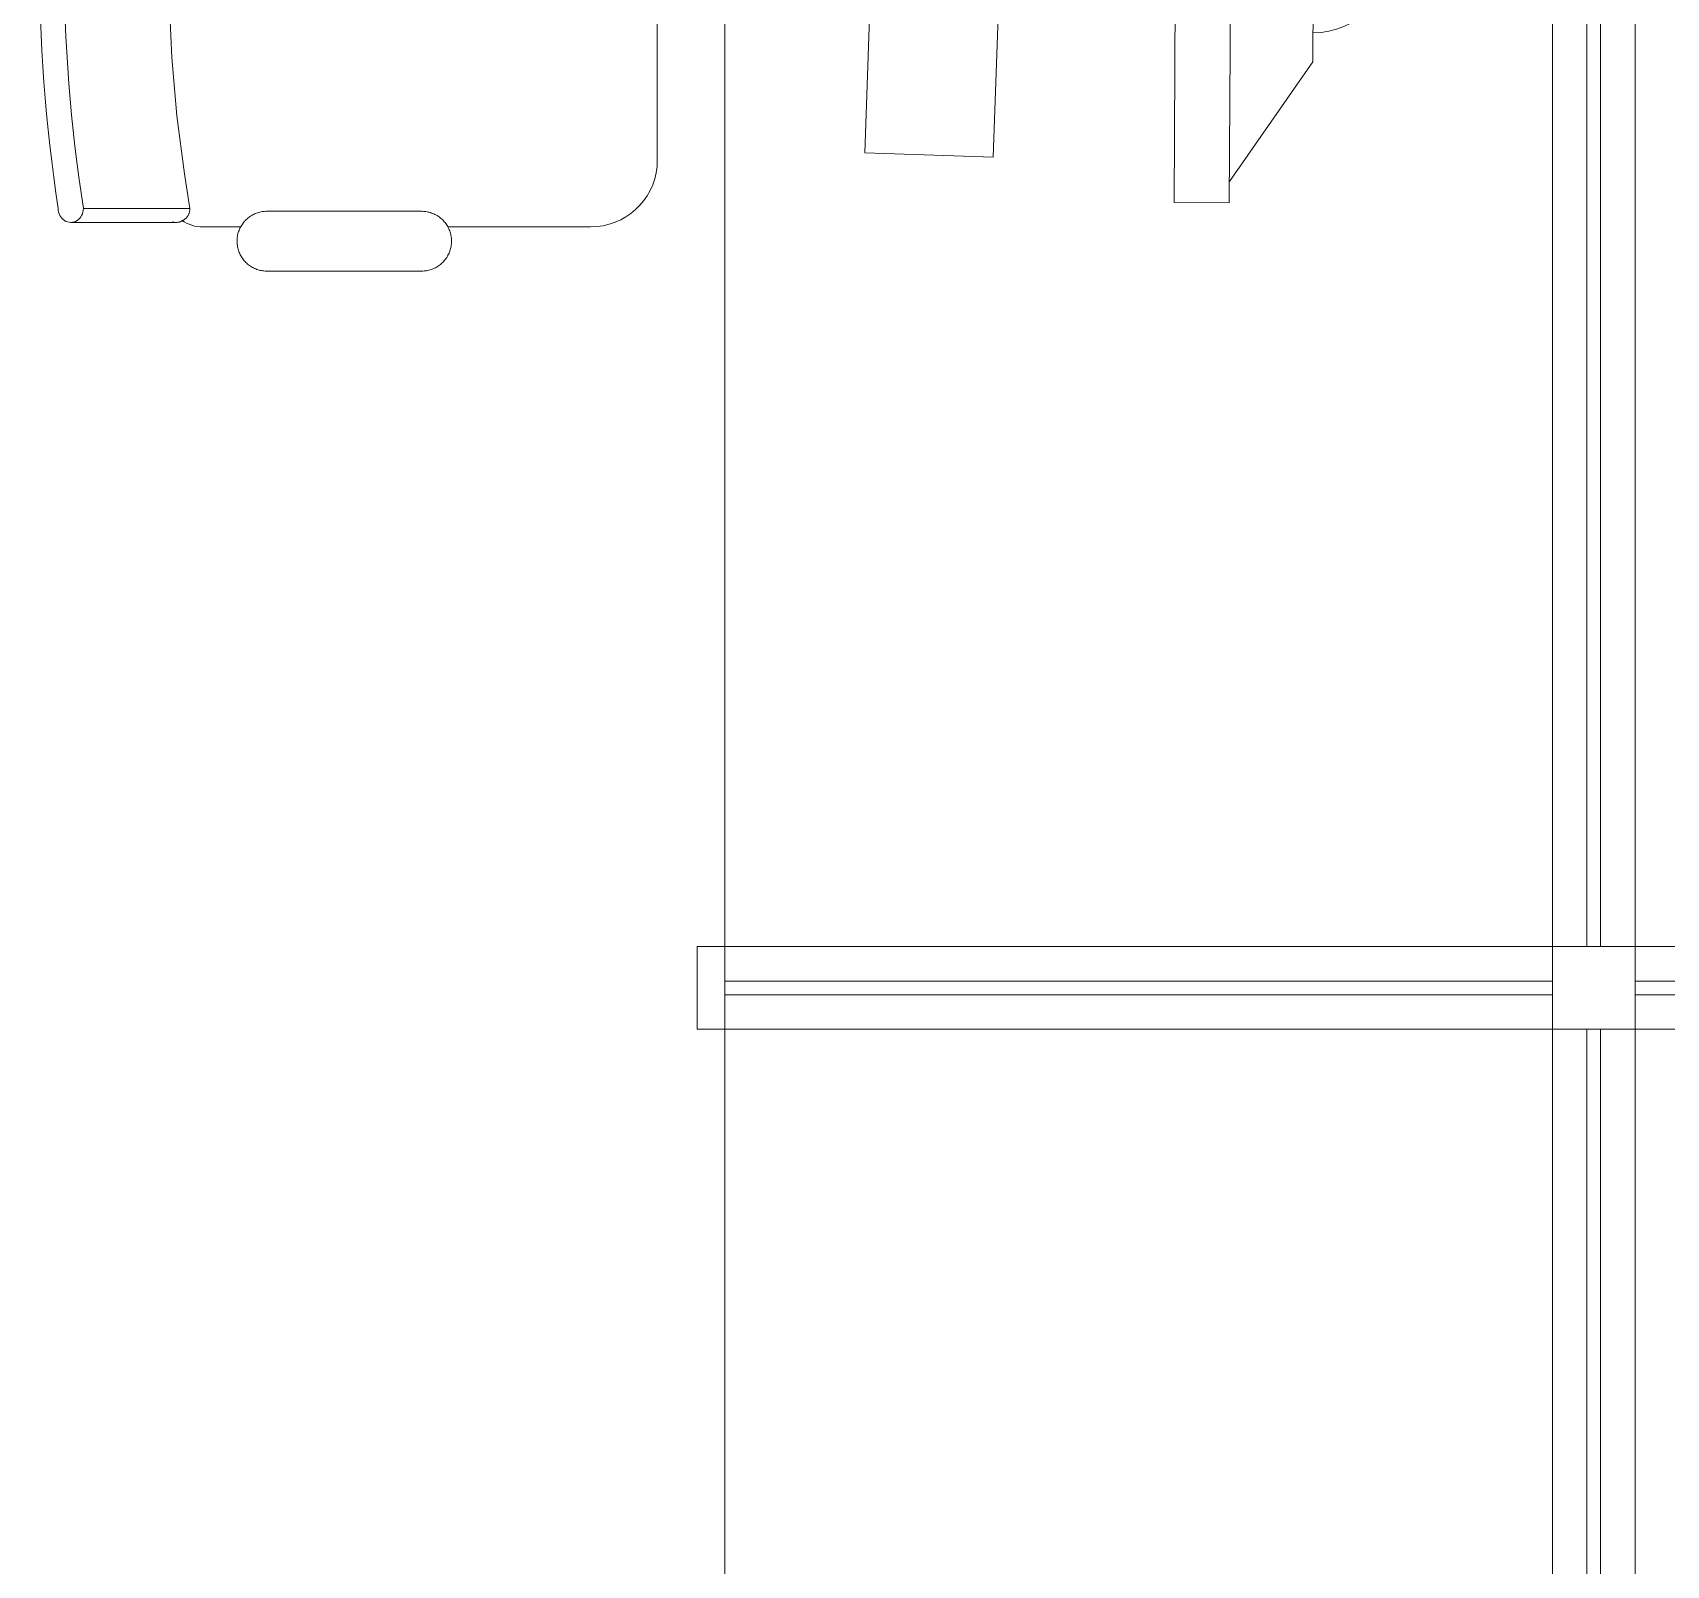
# Model space of a CAD drawing. Header units: inches. Extents: x 1 to 4284, y -575 to 745.
# Drawn here: x 2382 to 2441.3, y 578.6 to 634.2 of the extents above; entities that cross this region are included whole.
import ezdxf

# ---------------------------------------------------------------- set-up
doc = ezdxf.new("R2010")
doc.units = ezdxf.units.IN
doc.header["$MEASUREMENT"] = 0
doc.layers.add('I-FURN-PNLS', color=30, linetype='Continuous', lineweight=9)

# ---------------------------------------------------------------- blocks, each defined once
blk = doc.blocks.new('Benching - 6_-0_ bench-V6-New Construction - Tel_Data_Elec Plan')
at = {"layer": 'I-FURN-PNLS'}
for p, q in [((-0.25, 1.5), (-1.5, 1.5)), ((-1.5, 1.5), (-1.5, 0.25)), ((1.5, 1.5), (0.25, 1.5)), ((73.5, 1.5), (1.5, 1.5)), ((1.5, 1.5), (1.5, 0.25)), ((1.5, 0.25), (1.5, 1.5)), ((73.5, 0.25), (1.5, 0.25)), ((1.5, 0.25), (1.5, -0.25)), ((-1.5, -0.25), (-1.5, -1.5)), ((1.5, -0.25), (73.5, -0.25)), ((1.5, -0.25), (1.5, -1.5)), ((1.5, -1.5), (1.5, -0.25)), ((-0.25, -1.5), (-1.5, -1.5)), ((-1.5, -1.5), (-1.5, -31.5)), ((-1.5, -1.5), (-0.25, -1.5)), ((0.25, -1.5), (-0.25, -1.5)), ((-0.25, -1.5), (-0.25, -31.5)), ((0.25, -31.5), (0.25, -1.5)), ((1.5, -1.5), (0.25, -1.5)), ((0.25, -1.5), (1.5, -1.5)), ((1.5, -31.5), (1.5, -1.5)), ((1.5, -1.5), (73.5, -1.5)), ((-1.5, -31.5), (-0.25, -31.5)), ((-0.25, -31.5), (-1.5, -31.5)), ((-1.5, -31.5), (-1.5, -32.5)), ((-0.25, -31.5), (0.25, -31.5)), ((0.25, -31.5), (1.5, -31.5)), ((1.5, -31.5), (0.25, -31.5)), ((1.5, -32.5), (1.5, -31.5)), ((1.5, -31.5), (73.5, -31.5)), ((-1.5, -32.5), (1.5, -32.5))]:
    blk.add_line(p, q, dxfattribs=at)
blk = doc.blocks.new('Benching - 6_-0_ bench-V2-New Construction - Tel_Data_Elec Plan')
at = {"layer": 'I-FURN-PNLS'}
for p, q in [((-1.5, 31.5), (-1.5, 1.5)), ((-0.25, 31.5), (-0.25, 1.5)), ((0.25, 1.5), (0.25, 31.5)), ((1.5, 1.5), (1.5, 31.5)), ((-1.5, 1.5), (-0.25, 1.5)), ((-0.25, 1.5), (-1.5, 1.5)), ((-1.5, 1.5), (-1.5, 0.25)), ((-0.25, 1.5), (0.25, 1.5)), ((0.25, 1.5), (1.5, 1.5)), ((1.5, 1.5), (0.25, 1.5)), ((73.5, 1.5), (1.5, 1.5)), ((1.5, 1.5), (1.5, 0.25)), ((1.5, 0.25), (1.5, 1.5)), ((73.5, 0.25), (1.5, 0.25)), ((1.5, 0.25), (1.5, -0.25)), ((-1.5, -0.25), (-1.5, -1.5)), ((1.5, -0.25), (73.5, -0.25)), ((1.5, -0.25), (1.5, -1.5)), ((1.5, -1.5), (1.5, -0.25)), ((-1.5, -1.5), (-0.25, -1.5)), ((0.25, -1.5), (1.5, -1.5)), ((1.5, -1.5), (73.5, -1.5))]:
    blk.add_line(p, q, dxfattribs=at)
blk = doc.blocks.new('Benching - 6_-0_ bench-V7-New Construction - Tel_Data_Elec Plan')
at = {"layer": 'I-FURN-PNLS'}
for p, q in [((73.5, 1.5), (1.5, 1.5)), ((73.5, 0.25), (73.5, 1.5)), ((74.75, 1.5), (73.5, 1.5)), ((73.5, 1.5), (73.5, 0.25)), ((76.5, 1.5), (75.25, 1.5)), ((76.5, 0.25), (76.5, 1.5)), ((73.5, 0.25), (1.5, 0.25)), ((73.5, -0.25), (73.5, 0.25)), ((1.5, -0.25), (73.5, -0.25)), ((73.5, -1.5), (73.5, -0.25)), ((73.5, -0.25), (73.5, -1.5)), ((76.5, -1.5), (76.5, -0.25)), ((1.5, -1.5), (73.5, -1.5)), ((74.75, -1.5), (73.5, -1.5)), ((73.5, -1.5), (73.5, -31.5)), ((73.5, -1.5), (74.75, -1.5)), ((75.25, -1.5), (74.75, -1.5)), ((74.75, -1.5), (74.75, -31.5)), ((75.25, -31.5), (75.25, -1.5)), ((76.5, -1.5), (75.25, -1.5)), ((75.25, -1.5), (76.5, -1.5)), ((76.5, -31.5), (76.5, -1.5)), ((33.542, -10.143), (41.428, -10.184)), ((41.428, -10.184), (45.759, -13.207)), ((28.406, -13.116), (46.532, -13.211)), ((46.532, -13.211), (46.522, -15.211)), ((46.522, -15.211), (28.396, -15.116)), ((44.885, -21.77), (28.885, -21.212)), ((44.722, -26.428), (44.885, -21.77)), ((28.723, -25.871), (44.722, -26.428)), ((1.5, -31.5), (73.5, -31.5)), ((73.5, -31.5), (74.75, -31.5)), ((74.75, -31.5), (73.5, -31.5)), ((73.5, -31.5), (73.5, -32.5)), ((74.75, -31.5), (75.25, -31.5)), ((75.25, -31.5), (76.5, -31.5)), ((76.5, -31.5), (75.25, -31.5)), ((76.5, -32.5), (76.5, -31.5)), ((73.5, -32.5), (76.5, -32.5)), ((45.217, -33.954), (29.967, -33.954)), ((47.412, -41.543), (47.412, -36.362)), ((46.843, -42.49), (46.843, -48.098)), ((49.012, -48.098), (49.012, -42.49)), ((47.412, -50.414), (47.412, -49.042)), ((46.741, -54.751), (46.741, -50.89))]:
    blk.add_line(p, q, dxfattribs=at)
at = {"layer": 'I-FURN-PNLS', "flags": 128}
for points in [[(49.012, -42.49), (49.011, -42.447), (49.008, -42.403), (49.004, -42.36), (48.998, -42.317), (48.99, -42.275), (48.981, -42.232), (48.969, -42.19), (48.957, -42.149), (48.942, -42.108), (48.926, -42.068), (48.908, -42.028), (48.889, -41.989), (48.868, -41.951), (48.846, -41.914), (48.822, -41.878), (48.797, -41.843), (48.77, -41.808), (48.743, -41.775), (48.713, -41.743), (48.683, -41.712), (48.651, -41.683), (48.618, -41.655), (48.584, -41.628), (48.549, -41.602), (48.513, -41.578), (48.476, -41.555), (48.438, -41.534), (48.4, -41.514), (48.36, -41.496), (48.32, -41.48), (48.28, -41.465), (48.238, -41.452), (48.197, -41.44), (48.154, -41.43), (48.112, -41.422), (48.069, -41.415), (48.026, -41.41), (47.983, -41.407), (47.939, -41.406), (47.896, -41.406), (47.853, -41.409), (47.809, -41.412), (47.766, -41.418), (47.724, -41.425), (47.681, -41.434), (47.639, -41.445), (47.598, -41.457), (47.557, -41.471), (47.516, -41.487), (47.476, -41.504), (47.437, -41.523), (47.399, -41.544), (47.362, -41.565), (47.325, -41.589), (47.29, -41.614), (47.255, -41.64), (47.222, -41.667), (47.189, -41.696), (47.158, -41.726), (47.128, -41.758), (47.099, -41.79), (47.072, -41.824), (47.046, -41.859), (47.022, -41.895), (46.999, -41.931), (46.977, -41.969), (46.957, -42.007), (46.938, -42.046), (46.921, -42.086), (46.906, -42.127), (46.892, -42.168), (46.88, -42.21), (46.87, -42.252), (46.861, -42.294), (46.854, -42.337), (46.849, -42.38), (46.846, -42.423), (46.844, -42.467), (46.843, -42.49)], [(46.843, -48.098), (46.844, -48.142), (46.847, -48.185), (46.851, -48.228), (46.857, -48.271), (46.865, -48.314), (46.875, -48.356), (46.886, -48.398), (46.898, -48.439), (46.913, -48.48), (46.929, -48.521), (46.947, -48.56), (46.966, -48.599), (46.987, -48.637), (47.009, -48.674), (47.033, -48.711), (47.058, -48.746), (47.085, -48.78), (47.113, -48.813), (47.142, -48.845), (47.172, -48.876), (47.204, -48.906), (47.237, -48.934), (47.271, -48.961), (47.306, -48.986), (47.342, -49.011), (47.379, -49.033), (47.417, -49.054), (47.455, -49.074), (47.495, -49.092), (47.535, -49.109), (47.575, -49.124), (47.617, -49.137), (47.658, -49.149), (47.701, -49.158), (47.743, -49.167), (47.786, -49.173), (47.829, -49.178), (47.872, -49.181), (47.916, -49.182), (47.959, -49.182), (48.002, -49.18), (48.046, -49.176), (48.089, -49.17), (48.131, -49.163), (48.174, -49.154), (48.216, -49.143), (48.257, -49.131), (48.298, -49.117), (48.339, -49.101), (48.379, -49.084), (48.418, -49.065), (48.456, -49.045), (48.493, -49.023), (48.53, -49), (48.566, -48.975), (48.6, -48.949), (48.634, -48.921), (48.666, -48.892), (48.697, -48.862), (48.727, -48.831), (48.756, -48.798), (48.783, -48.764), (48.809, -48.73), (48.833, -48.694), (48.856, -48.657), (48.878, -48.62), (48.898, -48.581), (48.917, -48.542), (48.934, -48.502), (48.949, -48.462), (48.963, -48.42), (48.975, -48.379), (48.985, -48.337), (48.994, -48.294), (49.001, -48.251), (49.006, -48.208), (49.01, -48.165), (49.011, -48.122), (49.012, -48.098)], [(28.57, -50.871), (30.669, -51.195), (32.779, -51.434), (34.897, -51.589), (37.019, -51.659), (39.143, -51.644), (41.264, -51.544), (43.379, -51.359), (45.486, -51.09), (46.741, -50.889)], [(46.741, -50.889), (46.761, -50.889), (46.781, -50.89), (46.801, -50.892), (46.821, -50.895), (46.841, -50.899), (46.861, -50.903), (46.881, -50.908), (46.9, -50.914), (46.919, -50.921), (46.938, -50.929), (46.957, -50.937), (46.975, -50.946), (46.993, -50.956), (47.01, -50.966), (47.027, -50.977), (47.043, -50.989), (47.059, -51.001), (47.075, -51.014), (47.09, -51.028), (47.104, -51.042), (47.118, -51.057), (47.131, -51.073), (47.144, -51.089), (47.156, -51.105), (47.167, -51.122), (47.178, -51.139), (47.188, -51.157), (47.197, -51.175), (47.206, -51.193), (47.213, -51.212), (47.22, -51.231), (47.226, -51.25), (47.232, -51.27), (47.237, -51.29), (47.24, -51.31), (47.243, -51.33), (47.246, -51.35), (47.247, -51.37), (47.248, -51.39), (47.248, -51.396)], [(47.248, -55.208), (47.248, -54.572), (47.248, -53.993), (47.248, -53.469), (47.248, -53.004), (47.248, -52.596), (47.248, -52.247), (47.248, -51.957), (47.248, -51.727), (47.248, -51.557), (47.248, -51.448), (47.248, -51.399), (47.248, -51.396)], [(47.248, -51.396), (47.248, -51.426), (47.248, -51.517), (47.248, -51.598)]]:
    blk.add_lwpolyline(points, dxfattribs=at)
at = {"layer": 'I-FURN-PNLS'}
for centre, radius, start, end in [((37.485, -10.164), 2.885, 359.70021, 179.70021), ((44.993, -36.362), 2.419, 0, 84.68069), ((46.094, -50.414), 1.319, 324.27733, 0)]:
    blk.add_arc(centre, radius, start, end, dxfattribs=at)
for centre, major_axis, ratio, start_param, end_param in [((46.741, -51.598), (0.507, 0), 0.99468, 0, 0.261799), ((37.705, -7.694), (53.092, 0), 0.899459, 4.539475, 4.883411), ((46.741, -55.208), (0.507, 0), 0.899459, 4.712389, 7.853982), ((37.705, -7.694), (54.092, 0), 0.899459, 4.539505, 4.880219)]:
    blk.add_ellipse(centre, major_axis=major_axis, ratio=ratio, start_param=start_param, end_param=end_param, dxfattribs=at)
blk = doc.blocks.new('Benching - 6_-0_ bench-V4-New Construction - Tel_Data_Elec Plan')
at = {"layer": 'I-FURN-PNLS'}
for p, q in [((73.5, 31.5), (73.5, 1.5)), ((74.75, 31.5), (74.75, 1.5)), ((75.25, 1.5), (75.25, 31.5)), ((76.5, 1.5), (76.5, 31.5)), ((73.5, 1.5), (1.5, 1.5)), ((73.5, 0.25), (73.5, 1.5)), ((73.5, 1.5), (74.75, 1.5)), ((74.75, 1.5), (73.5, 1.5)), ((73.5, 1.5), (73.5, 0.25)), ((74.75, 1.5), (75.25, 1.5)), ((75.25, 1.5), (76.5, 1.5)), ((76.5, 1.5), (75.25, 1.5)), ((76.5, 0.25), (76.5, 1.5)), ((73.5, 0.25), (1.5, 0.25)), ((73.5, -0.25), (73.5, 0.25)), ((1.5, -0.25), (73.5, -0.25)), ((73.5, -1.5), (73.5, -0.25)), ((73.5, -0.25), (73.5, -1.5)), ((76.5, -1.5), (76.5, -0.25)), ((1.5, -1.5), (73.5, -1.5)), ((73.5, -1.5), (74.75, -1.5)), ((75.25, -1.5), (76.5, -1.5))]:
    blk.add_line(p, q, dxfattribs=at)

msp = doc.modelspace()

# ---------------------------------------------------------------- block references
at = {"layer": 'I-FURN-PNLS'}
for name, p, rotation in [('Benching - 6_-0_ bench-V7-New Construction - Tel_Data_Elec Plan', (2438.632, 674.535), 269.9999999999999), ('Benching - 6_-0_ bench-V4-New Construction - Tel_Data_Elec Plan', (2438.632, 674.535), 270.0000000000002), ('Benching - 6_-0_ bench-V6-New Construction - Tel_Data_Elec Plan', (2438.632, 599.535), 269.9999999999999), ('Benching - 6_-0_ bench-V2-New Construction - Tel_Data_Elec Plan', (2438.632, 599.535), 270.0000000000002)]:
    msp.add_blockref(name, p, dxfattribs=dict(at, rotation=rotation))

doc.saveas('drawing.dxf')
